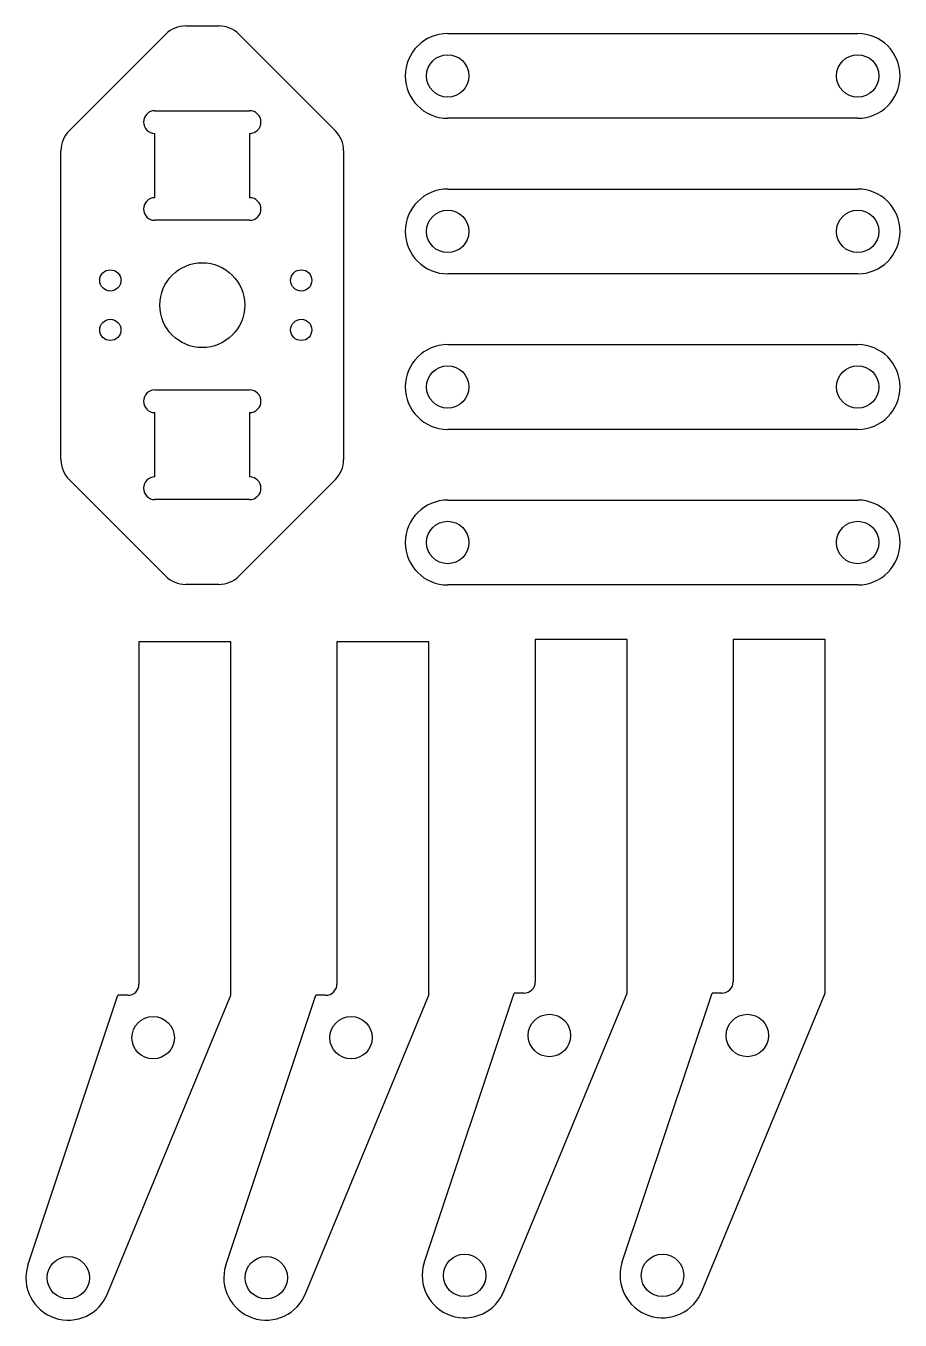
# Model space of a CAD drawing. Header units: millimetres. Extents: x 7 to 68.8, y 7 to 98.5.
import ezdxf

# ---------------------------------------------------------------- set-up
doc = ezdxf.new("R2010")
doc.units = ezdxf.units.MM
doc.layers.get('0').update_dxf_attribs({"linetype": 'CONTINUOUS', "true_color": 0xffffff})

msp = doc.modelspace()

# ---------------------------------------------------------------- linework, layer by layer
for p, q in [((10.061, 91.115), (16.889, 97.944)), ((18.304, 98.529), (20.647, 98.529)), ((28.889, 91.115), (22.061, 97.944)), ((36.834, 97.992), (65.834, 97.992)), ((16.125, 92.529), (22.825, 92.529)), ((65.834, 91.992), (36.834, 91.992)), ((16.125, 86.379), (16.125, 90.929)), ((22.825, 90.929), (22.825, 86.379)), ((9.475, 67.858), (9.475, 89.701)), ((29.475, 89.701), (29.475, 67.858)), ((36.834, 86.992), (65.834, 86.992)), ((22.825, 84.779), (16.125, 84.779)), ((65.834, 80.992), (36.834, 80.992)), ((36.834, 75.992), (65.834, 75.992)), ((16.125, 72.779), (22.825, 72.779)), ((16.125, 66.629), (16.125, 71.179)), ((22.825, 71.179), (22.825, 66.629)), ((65.834, 69.992), (36.834, 69.992)), ((10.061, 66.444), (16.889, 59.615)), ((22.061, 59.615), (28.889, 66.444)), ((22.825, 65.029), (16.125, 65.029)), ((36.834, 64.992), (65.834, 64.992)), ((20.647, 59.029), (18.304, 59.029)), ((65.834, 58.992), (36.834, 58.992)), ((21.5, 54.97), (15, 54.97)), ((15, 54.97), (15, 30.77)), ((21.5, 29.97), (21.5, 54.97)), ((35.5, 54.97), (29, 54.97)), ((29, 54.97), (29, 30.77)), ((35.5, 29.97), (35.5, 54.97)), ((49.53, 55.131), (43.03, 55.131)), ((43.03, 55.131), (43.03, 30.931)), ((49.53, 30.131), (49.53, 55.131)), ((63.53, 55.131), (57.03, 55.131)), ((57.03, 55.131), (57.03, 30.931)), ((63.53, 30.131), (63.53, 55.131)), ((7.131, 10.878), (13.5, 29.97)), ((12.806, 8.94), (21.5, 29.97)), ((14.2, 29.97), (13.5, 29.97)), ((21.131, 10.878), (27.5, 29.97)), ((26.806, 8.94), (35.5, 29.97)), ((28.2, 29.97), (27.5, 29.97)), ((35.162, 11.04), (41.53, 30.131)), ((40.836, 9.101), (49.53, 30.131)), ((42.23, 30.131), (41.53, 30.131)), ((49.162, 11.04), (55.53, 30.131)), ((54.836, 9.101), (63.53, 30.131)), ((56.23, 30.131), (55.53, 30.131))]:
    msp.add_line(p, q)
for centre, radius in [((36.834, 94.992), 1.5), ((65.834, 94.992), 1.5), ((36.834, 83.992), 1.5), ((65.834, 83.992), 1.5), ((19.475, 78.779), 3), ((12.975, 80.529), 0.75), ((26.475, 80.529), 0.75), ((12.975, 77.029), 0.75), ((26.475, 77.029), 0.75), ((36.834, 72.992), 1.5), ((65.834, 72.992), 1.5), ((36.834, 61.992), 1.5), ((65.834, 61.992), 1.5), ((16, 26.97), 1.5), ((30, 26.97), 1.5), ((44.03, 27.131), 1.5), ((58.03, 27.131), 1.5), ((10, 10), 1.5), ((24, 10), 1.5), ((38.03, 10.161), 1.5), ((52.03, 10.161), 1.5)]:
    msp.add_circle(centre, radius)
for centre, radius, start, end in [((18.304, 96.529), 2, 90, 135), ((20.647, 96.529), 2, 45, 90), ((36.834, 94.992), 3, 90, 270), ((65.834, 94.992), 3, 270, 90), ((16.125, 91.729), 0.8, 90, 270), ((22.825, 91.729), 0.8, 270, 90), ((11.475, 89.701), 2, 135, 180), ((27.475, 89.701), 2, 0, 45), ((36.834, 83.992), 3, 90, 270), ((65.834, 83.992), 3, 270, 90), ((16.125, 85.579), 0.8, 90, 270), ((22.825, 85.579), 0.8, 270, 90), ((36.834, 72.992), 3, 90, 270), ((65.834, 72.992), 3, 270, 90), ((16.125, 71.979), 0.8, 90, 270), ((22.825, 71.979), 0.8, 270, 90), ((11.475, 67.858), 2, 180, 225), ((27.475, 67.858), 2, 315, 0), ((16.125, 65.829), 0.8, 90, 270), ((22.825, 65.829), 0.8, 270, 90), ((36.834, 61.992), 3, 90, 270), ((65.834, 61.992), 3, 270, 90), ((18.304, 61.029), 2, 225, 270), ((20.647, 61.029), 2, 270, 315), ((14.2, 30.77), 0.8, 270, 0), ((28.2, 30.77), 0.8, 270, 0), ((42.23, 30.931), 0.8, 270, 0), ((56.23, 30.931), 0.8, 270, 0), ((38.03, 10.161), 3, 162.97383, 339.30073), ((52.03, 10.161), 3, 162.97383, 339.30073), ((10, 10), 3, 162.97383, 339.30073), ((24, 10), 3, 162.97383, 339.30073)]:
    msp.add_arc(centre, radius, start, end)

doc.saveas('drawing.dxf')
